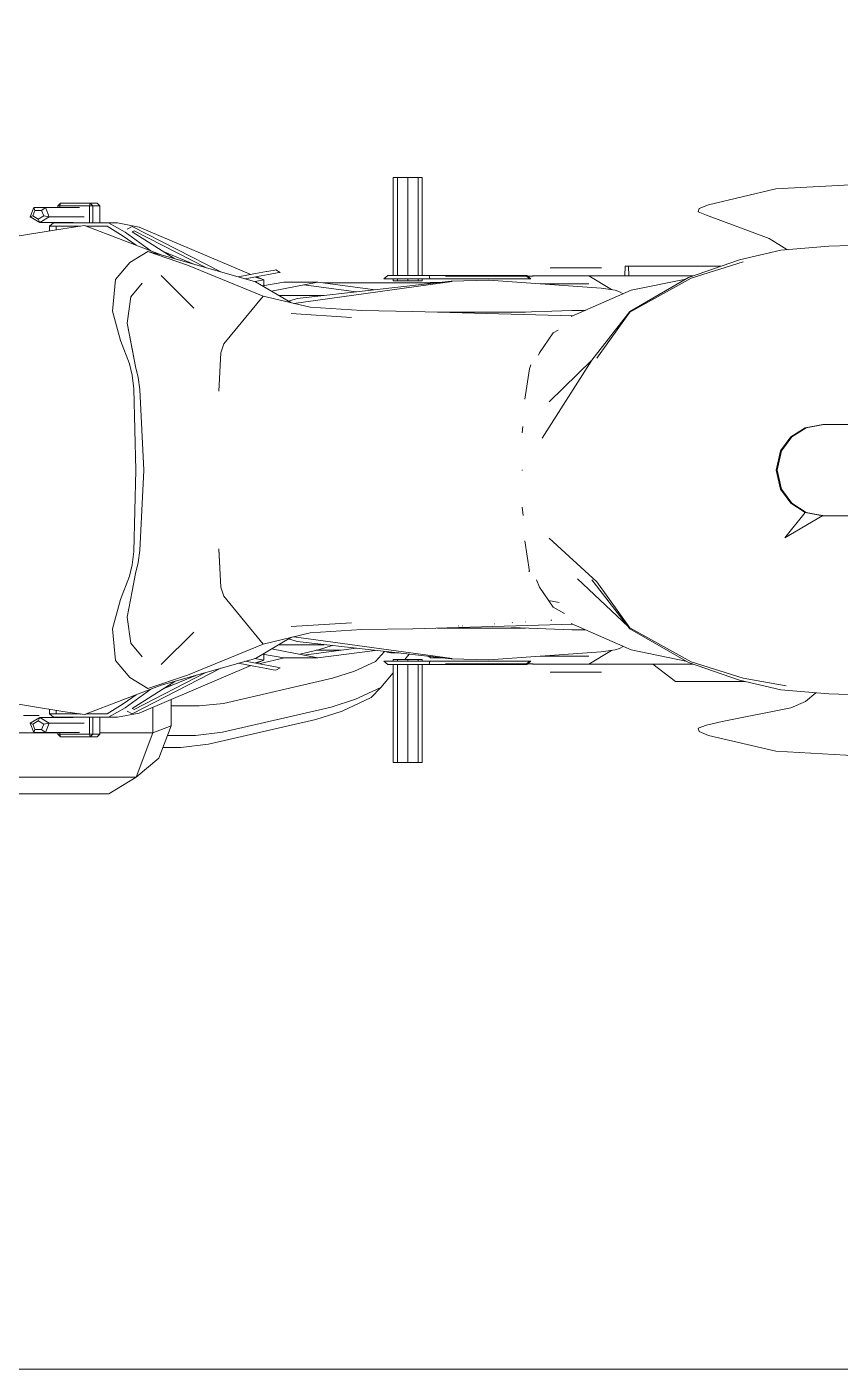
# Model space of a CAD drawing. Units: millimetres at full size, sheet at 1:100. Extents: x -361910 to 68111, y -79207 to 22945.
# Drawn here: x 11522 to 12312, y -49744 to -48440 of the extents above; entities that cross this region are included whole.
import ezdxf

# ---------------------------------------------------------------- set-up
doc = ezdxf.new("R2010")
doc.units = ezdxf.units.MM
doc.header["$LTSCALE"] = 100
doc.layers.add('0-5_外部部品', color=4, linetype='Continuous', lineweight=9)
doc.layers.add('0-D_寸法', color=4, linetype='Continuous', lineweight=9)

msp = doc.modelspace()

# ---------------------------------------------------------------- linework, layer by layer
at = {"layer": '0-5_外部部品'}
for p, q in [((11877.9, -48681.5), (11877.9, -48586.3)), ((11877.9, -48586.3), (11877.9, -48681.5)), ((11905.9, -48586.3), (11905.9, -48681.5)), ((12249.4, -48597.2), (12374.1, -48590.3)), ((12184, -48612.6), (12249.4, -48597.2)), ((11525.5, -48624.5), (11529, -48615.4)), ((11529, -48615.4), (11540.4, -48615.4)), ((11529, -48615.4), (11530, -48618.2)), ((11540.4, -48615.4), (11536.5, -48618.2)), ((11540.4, -48615.4), (11544, -48624.5)), ((11573.3, -48615.4), (11540.4, -48615.4)), ((11552.3, -48613.8), (11554.8, -48611.2)), ((11552.3, -48615.4), (11552.3, -48613.8)), ((11554.1, -48613.8), (11552.3, -48613.8)), ((11582.9, -48613.8), (11583.6, -48611.2)), ((11582.9, -48630.3), (11582.9, -48613.8)), ((11586.1, -48613.8), (11582.9, -48613.8)), ((11586.1, -48613.8), (11583.6, -48611.2)), ((11590.5, -48611.2), (11583.6, -48611.2)), ((11593, -48613.8), (11590.5, -48611.2)), ((11593, -48630.3), (11593, -48613.8)), ((11525.5, -48624.5), (11528, -48623.4)), ((11534.8, -48630), (11525.5, -48624.5)), ((11528, -48623.4), (11530, -48618.2)), ((11533.3, -48626.6), (11528, -48623.4)), ((11530, -48618.2), (11536.5, -48618.2)), ((11536.5, -48618.2), (11538.6, -48623.4)), ((11544, -48624.5), (11538.6, -48623.4)), ((11577.8, -48624.5), (11544, -48624.5)), ((11552.3, -48630.3), (11552.3, -48630)), ((11554.1, -48630), (11554.1, -48630.3)), ((11610.2, -48630.2), (11601.6, -48630.3)), ((11631.3, -48634.3), (11610.2, -48630.2)), ((11544.1, -48638), (11544.1, -48633.4)), ((11550.8, -48637), (11550.8, -48633.5)), ((11578.1, -48632.8), (11557.2, -48635.9)), ((11574.4, -48633.4), (11573.8, -48633.4)), ((11652.5, -48661.2), (11578.1, -48632.8)), ((11579.8, -48633.4), (11579.6, -48633.4)), ((11619.6, -48636.2), (11624.5, -48633.7)), ((11624.5, -48633.7), (11710.6, -48677.9)), ((11739.8, -48680.4), (11631.3, -48634.3)), ((12301, -48652.8), (12254.4, -48656.9)), ((12260.3, -48656.4), (12260.2, -48656.2)), ((11622.3, -48668.7), (11608.3, -48685.3)), ((11639.5, -48658.1), (11622.3, -48668.7)), ((11622.3, -48668.7), (11639.5, -48658.1)), ((11639.5, -48658.1), (11678.1, -48671.3)), ((11652.5, -48661.2), (11639.5, -48658.1)), ((11744.1, -48687.4), (11652.5, -48661.2)), ((11652.5, -48661.2), (11744.1, -48687.4)), ((11686.1, -48670.9), (11654.7, -48658)), ((12214.2, -48666.1), (12164.7, -48683.3)), ((12167.2, -48684.1), (12217.8, -48668)), ((12254.4, -48656.9), (12214.2, -48666.1)), ((11652.7, -48681.5), (11684.2, -48713)), ((11684.2, -48713), (11652.7, -48681.5)), ((11678.1, -48671.3), (11751.6, -48701.3)), ((11744.2, -48679.5), (11727.4, -48682.7)), ((11734.3, -48684.6), (11746.2, -48682.4)), ((11754.9, -48677.6), (11744.2, -48679.5)), ((11746.2, -48682.4), (11756.8, -48680.5)), ((11754.5, -48677.6), (11754.9, -48677.5)), ((11761.5, -48676.4), (11754.9, -48677.6)), ((11756.8, -48680.5), (11765.3, -48678.9)), ((11763.9, -48675.9), (11761.5, -48676.4)), ((11768.3, -48678.3), (11763.9, -48675.9)), ((11765.3, -48678.9), (11768.3, -48678.3)), ((11872.6, -48681.5), (11874.9, -48681.5)), ((11874.9, -48681.5), (11882.3, -48681.5)), ((11882.3, -48681.5), (11891.4, -48681.5)), ((11891.4, -48681.5), (11901.9, -48681.5)), ((11901.9, -48681.5), (11912.7, -48681.5)), ((11912.7, -48681.5), (11984, -48681.5)), ((11913.5, -48684.7), (11912.7, -48681.5)), ((11928.6, -48682.1), (11929.2, -48682.1)), ((11935.2, -48682.1), (11928.6, -48682.1)), ((11929.2, -48682.1), (11934.8, -48682.1)), ((11934.8, -48682.1), (11944.1, -48682.1)), ((11999.6, -48682.1), (11935.2, -48682.1)), ((11998.5, -48681.5), (12004.3, -48681.5)), ((12008.1, -48682.1), (11999.6, -48682.1)), ((12004.3, -48681.5), (12006.4, -48681.5)), ((12005.5, -48682.1), (12013.7, -48682.1)), ((12006.4, -48681.5), (12007.6, -48681.5)), ((12010.4, -48684.7), (12006.4, -48681.5)), ((12011.6, -48684.7), (12007.6, -48681.5)), ((12011.9, -48682.1), (12008.1, -48682.1)), ((12013.3, -48682.1), (12011.9, -48682.1)), ((12033.5, -48673.9), (12030.4, -48673.9)), ((12030.4, -48673.9), (12033.9, -48673.9)), ((12043.1, -48673.9), (12033.5, -48673.9)), ((12054.8, -48673.9), (12042.4, -48673.9)), ((12043.1, -48673.9), (12055.6, -48673.9)), ((12045.5, -48673.9), (12046.7, -48673.9)), ((12046.9, -48673.9), (12045.5, -48673.9)), ((12046.7, -48673.9), (12050.2, -48673.9)), ((12050.5, -48673.9), (12046.9, -48673.9)), ((12050.2, -48673.9), (12055, -48673.9)), ((12055.3, -48673.9), (12050.5, -48673.9)), ((12067.2, -48673.9), (12054.8, -48673.9)), ((12055, -48673.9), (12059.9, -48673.9)), ((12060.2, -48673.9), (12055.3, -48673.9)), ((12055.6, -48673.9), (12068, -48673.9)), ((12059.9, -48673.9), (12063.5, -48673.9)), ((12063.7, -48673.9), (12060.2, -48673.9)), ((12063.5, -48673.9), (12064.9, -48673.9)), ((12064.9, -48673.9), (12063.7, -48673.9)), ((12076.9, -48673.9), (12067.2, -48673.9)), ((12080, -48673.9), (12076.4, -48673.9)), ((12076.9, -48673.9), (12080, -48673.9)), ((12102.7, -48681.8), (12103.1, -48672.3)), ((12106.5, -48672.3), (12196.3, -48672.3)), ((12106.5, -48672.3), (12106.6, -48681.8)), ((11608.3, -48685.3), (11605.4, -48716)), ((11623.2, -48702.1), (11634.2, -48688.9)), ((11727.3, -48682.6), (11727.4, -48682.6)), ((11734.2, -48684.5), (11734, -48684.6)), ((11752.3, -48685.7), (11744.1, -48683)), ((11778.5, -48707.7), (11744.1, -48687.4)), ((11745, -48682.7), (11744.9, -48682.6)), ((11752.2, -48691.2), (11752.3, -48685.7)), ((11759.7, -48696.6), (11804.6, -48687.9)), ((11935.2, -48687.1), (11781.4, -48708.4)), ((11934.1, -48687), (11784.5, -48703.6)), ((11841.8, -48697.2), (11791.2, -48690.5)), ((11804.6, -48687.9), (11860.5, -48695.2)), ((11812.1, -48688.6), (11809.6, -48688.6)), ((11809.6, -48688.6), (11810.7, -48688.6)), ((11878.7, -48688.6), (11812.1, -48688.6)), ((11877.9, -48686.4), (11877.9, -48684.7)), ((11896.6, -48688.6), (11878.7, -48688.6)), ((11912.2, -48688.6), (11896.6, -48688.6)), ((11905.9, -48684.7), (11905.9, -48686.4)), ((11913.4, -48688.6), (11912.2, -48688.6)), ((11970.7, -48685.9), (11934.1, -48687)), ((12079.7, -48693.8), (11970.7, -48685.9)), ((12007.5, -48684.7), (12010.4, -48684.7)), ((12010.4, -48684.7), (12011.6, -48684.7)), ((12093.3, -48695.6), (12079.7, -48693.8)), ((12089.8, -48695.1), (12089.9, -48695.2)), ((12107.6, -48717.1), (12167.2, -48684.1)), ((12164.7, -48683.3), (12107.7, -48716.2)), ((11619.5, -48727.6), (11623.2, -48702.1)), ((11797.3, -48712.2), (11751.6, -48701.3)), ((11810.8, -48700.7), (11766.6, -48700.7)), ((11777, -48706.8), (11777.6, -48706)), ((11784.5, -48703.6), (11777.6, -48706)), ((12097.7, -48697.1), (12093.3, -48695.6)), ((12101.3, -48699), (12097.7, -48697.1)), ((11605.4, -48716), (11613.2, -48744.5)), ((11778.9, -48718.3), (11837.4, -48722)), ((11847.5, -48715.5), (11797.3, -48712.2)), ((11897.1, -48716.2), (11847.5, -48715.5)), ((12052.2, -48720.6), (11897.1, -48716.2)), ((12107.7, -48716.2), (12070.7, -48763.7)), ((12107.6, -48717.1), (12075.7, -48761.7)), ((11624.4, -48752.8), (11619.5, -48727.6)), ((11619.5, -48727.6), (11624.3, -48752.7)), ((12033.2, -48737), (12038, -48734.4)), ((11613.2, -48744.5), (11622, -48767.1)), ((12019.8, -48756.5), (12033.2, -48737)), ((11627.6, -48769.9), (11624.4, -48752.8)), ((11708.5, -48793.7), (11710.6, -48756.4)), ((12018.9, -48758.6), (12019.8, -48756.5)), ((11622, -48767.1), (11624.5, -48778.2)), ((12010.3, -48772), (12005.6, -48801.4)), ((12011.4, -48768), (12010.3, -48772)), ((12022.4, -48839.3), (12070.7, -48763.7)), ((12070.7, -48763.7), (12029.4, -48804.1)), ((11624.5, -48778.2), (11626.2, -48791.3)), ((11626.2, -48791.3), (11628.1, -48870.3)), ((11628.1, -48870.3), (11626.2, -48791.3)), ((11631.8, -48792.2), (11635.8, -48870.3)), ((12003, -48834.2), (12003.8, -48828.1)), ((12263.9, -48838.2), (12254, -48851.7)), ((12264.9, -48838.2), (12254.9, -48851.7)), ((12278, -48829.3), (12263.9, -48838.2)), ((12263.9, -48838.2), (12278, -48829.3)), ((12278.9, -48829.3), (12264.9, -48838.2)), ((12295, -48826), (12278, -48829.3)), ((12278, -48829.3), (12295, -48826)), ((12278.9, -48829.3), (12278, -48829.3)), ((12296, -48826), (12278.9, -48829.3)), ((12345.3, -48826), (12296, -48826)), ((12254, -48851.7), (12249.8, -48870.3)), ((12249.8, -48870.3), (12254, -48851.7)), ((12254.9, -48851.7), (12250.8, -48870.3)), ((11628.1, -48870.3), (11626.2, -48949.4)), ((11626.2, -48949.4), (11628.1, -48870.3)), ((12003, -48870.8), (12003, -48870)), ((12249.8, -48870.3), (12254, -48888.9)), ((12254, -48888.9), (12249.8, -48870.3)), ((12250.8, -48870.3), (12254.9, -48888.9)), ((12254, -48888.9), (12263.9, -48902.4)), ((12254.9, -48888.9), (12264.9, -48902.5)), ((12263.9, -48902.4), (12278, -48911.4)), ((12264.9, -48902.5), (12278.9, -48911.4)), ((12004, -48914.6), (12003, -48906.4)), ((12295, -48914.6), (12258.3, -48936.2)), ((12278, -48911.4), (12295, -48914.7)), ((12295, -48914.6), (12278, -48911.4)), ((12295, -48914.7), (12296, -48914.7)), ((12005.6, -48939.2), (12010.3, -48968.7)), ((12029.4, -48936.5), (12075.7, -48978.9)), ((11708.5, -48946.9), (11710.6, -48984.2)), ((11710.6, -48984.2), (11708.5, -48947)), ((12010.3, -48968.7), (12009.3, -48968.4)), ((11624.3, -48987.9), (11627.6, -48970.8)), ((12056.8, -48976.1), (12106.1, -49022.3)), ((12070.7, -48977), (12107.7, -49024.5)), ((12075.7, -48978.9), (12107.6, -49023.6)), ((11619.5, -49013.1), (11624.3, -48987.9)), ((11710.6, -48984.2), (11713.5, -48992.8)), ((11713.5, -48992.8), (11751.6, -49039.3)), ((12038.9, -48999.1), (12028.7, -48997.1)), ((11619.5, -49013.1), (11623.2, -49038.6)), ((11837.4, -49018.6), (11778.9, -49022.3)), ((11976.4, -49019.6), (11975.9, -49019.6)), ((11993.7, -49018.5), (11993.3, -49018.6)), ((12005.9, -49017.8), (12006.4, -49017.7)), ((12031.8, -49016.1), (12031.1, -49016.2)), ((12050.6, -49019.3), (12108.8, -49044.9)), ((11605.4, -49024.7), (11608.3, -49055.4)), ((11684.2, -49027.7), (11652.7, -49059.1)), ((11652.7, -49059.1), (11684.2, -49027.7)), ((11751.6, -49039.3), (11797.3, -49028.4)), ((11779.5, -49032.7), (11779.9, -49032.7)), ((11781.4, -49032.2), (11935.2, -49053.5)), ((11797.3, -49028.4), (11847.5, -49025.1)), ((11941.3, -49021.7), (11941, -49021.7)), ((11944.9, -49021.5), (11945.1, -49021.5)), ((12167.2, -49056.5), (12107.6, -49023.6)), ((12107.7, -49024.5), (12164.7, -49057.4)), ((11751.6, -49039.3), (11678.1, -49069.4)), ((11804.6, -49052.7), (11759.7, -49044)), ((11810.8, -49040), (11766.6, -49040)), ((11784.5, -49037), (11934.1, -49053.6)), ((11805.5, -49045), (11787.1, -49049.3)), ((11791.2, -49050.1), (11841.8, -49043.4)), ((11860.5, -49045.5), (11804.6, -49052.7)), ((11818.6, -49040.8), (11805.5, -49045)), ((11814.6, -49045.3), (11809.7, -49045.3)), ((11827.5, -49045.3), (11814.6, -49045.3)), ((11860.8, -49056.2), (11869.4, -49046.5)), ((11876.5, -49047.3), (11871.8, -49047.3)), ((12079.7, -49046.9), (12093.3, -49045)), ((12089.9, -49045.5), (12089.8, -49045.5)), ((12093.3, -49045), (12097.7, -49043.5)), ((12097.7, -49043.5), (12101.3, -49041.6)), ((12108.8, -49044.9), (12161.9, -49055.8)), ((11608.3, -49055.4), (11622.3, -49071.9)), ((11631.4, -49106.4), (11739.8, -49060.3)), ((11727.4, -49058), (11727.3, -49058)), ((11727.4, -49058), (11744.2, -49061.1)), ((11734, -49056), (11734.2, -49056.1)), ((11746.2, -49058.2), (11734.3, -49056)), ((11739.8, -49060.4), (11736.7, -49059.8)), ((11752.3, -49055), (11743.7, -49053.3)), ((11744.1, -49057.6), (11752.3, -49055)), ((11744.9, -49058), (11745, -49057.9)), ((11745.1, -49058), (11752.3, -49055)), ((11756.8, -49060.2), (11746.2, -49058.2)), ((11772.4, -49052.7), (11747.4, -49058.5)), ((11752.3, -49055), (11752.2, -49049.4)), ((11765.3, -49061.7), (11756.8, -49060.2)), ((11840.4, -49065.7), (11860.8, -49056.2)), ((11868.7, -49055.9), (11872.6, -49059.1)), ((11871.4, -49055.9), (11868.7, -49055.9)), ((11880.3, -49055.9), (11871.4, -49055.9)), ((11877.9, -49055.9), (11877.9, -49054.3)), ((11877.9, -49154.3), (11877.9, -49059.1)), ((11891.6, -49055.9), (11880.3, -49055.9)), ((11880.5, -49048), (11883.3, -49048)), ((11882.2, -49055.9), (11882.2, -49054.3)), ((11892.2, -49054.3), (11882.2, -49054.3)), ((11893.5, -49049.1), (11889.2, -49054.3)), ((11903.7, -49055.9), (11891.6, -49055.9)), ((11892.2, -49055.9), (11892.2, -49054.3)), ((11902, -49054.3), (11892.2, -49054.3)), ((11902, -49055.9), (11902, -49054.3)), ((11905.9, -49054.3), (11902, -49054.3)), ((11913.5, -49055.9), (11903.7, -49055.9)), ((11905.9, -49054.3), (11905.9, -49055.9)), ((11905.9, -49055.9), (11905.9, -49054.3)), ((11905.9, -49059.1), (11905.9, -49154.3)), ((11912.7, -49059.1), (11913.5, -49055.9)), ((11982.3, -49055.9), (11913.5, -49055.9)), ((11934.8, -49058.5), (11929.2, -49058.5)), ((11944.1, -49058.5), (11934.8, -49058.5)), ((11935.2, -49058.5), (11999.6, -49058.5)), ((11953.6, -49058.5), (11944.1, -49058.5)), ((11998.4, -49058.5), (11953.6, -49058.5)), ((11990.2, -49055.9), (11982.3, -49055.9)), ((11999.8, -49055.9), (11990.2, -49055.9)), ((12005.5, -49058.5), (11998.4, -49058.5)), ((12007.5, -49055.9), (11999.8, -49055.9)), ((12013.7, -49058.5), (12005.5, -49058.5)), ((12006.4, -49059.1), (12010.4, -49055.9)), ((12007.6, -49059.1), (12006.4, -49059.1)), ((12010.4, -49055.9), (12007.5, -49055.9)), ((12007.6, -49059.1), (12011.6, -49055.9)), ((12011.6, -49055.9), (12010.4, -49055.9)), ((12013.8, -49058.9), (12013.3, -49058.9)), ((12018, -49058.9), (12013.8, -49058.9)), ((12031.4, -49058.9), (12018, -49058.9)), ((12021.3, -49051.1), (12020.5, -49051.1)), ((12044.8, -49051.1), (12021.3, -49051.1)), ((12067.7, -49058.9), (12031.4, -49058.9)), ((12052.7, -49051.1), (12044.8, -49051.1)), ((12067.7, -49051.1), (12052.7, -49051.1)), ((12164.7, -49057.4), (12214.2, -49074.5)), ((12217.8, -49072.6), (12167.2, -49056.5)), ((11622.3, -49071.9), (11639.5, -49082.6)), ((11639.5, -49082.6), (11622.3, -49071.9)), ((11710.7, -49062.8), (11624.5, -49107)), ((11695.2, -49067.2), (11626.5, -49102.8)), ((11639.5, -49082.6), (11678.1, -49069.4)), ((11678.1, -49069.4), (11639.5, -49082.6)), ((11654.7, -49082.7), (11686.2, -49069.8)), ((11684.9, -49070.3), (11684.2, -49070.3)), ((11713, -49097.1), (11818.8, -49072.6)), ((11744.2, -49061.1), (11754.9, -49063.1)), ((11754.9, -49063.2), (11754.5, -49063.1)), ((11754.9, -49063.1), (11761.5, -49064.3)), ((11761.5, -49064.3), (11763.9, -49064.8)), ((11763.9, -49064.8), (11768.3, -49062.4)), ((11768.3, -49062.4), (11765.3, -49061.7)), ((11818.8, -49072.6), (11840.4, -49065.7)), ((11877.9, -49067.4), (11865.8, -49081.5)), ((12030.4, -49066.7), (12033.5, -49066.7)), ((12033.9, -49066.7), (12030.4, -49066.7)), ((12033.5, -49066.7), (12042.4, -49066.7)), ((12043.1, -49066.7), (12033.9, -49066.7)), ((12042.4, -49066.7), (12054.8, -49066.7)), ((12055.6, -49066.7), (12043.1, -49066.7)), ((12046.7, -49066.7), (12045.5, -49066.7)), ((12045.5, -49066.7), (12046.9, -49066.7)), ((12050.2, -49066.7), (12046.7, -49066.7)), ((12046.9, -49066.7), (12050.5, -49066.7)), ((12055, -49066.7), (12050.2, -49066.7)), ((12050.5, -49066.7), (12055.3, -49066.7)), ((12054.8, -49066.7), (12067.2, -49066.7)), ((12059.9, -49066.7), (12055, -49066.7)), ((12055.3, -49066.7), (12060.2, -49066.7)), ((12067.9, -49066.7), (12055.6, -49066.7)), ((12063.5, -49066.7), (12059.9, -49066.7)), ((12060.2, -49066.7), (12063.7, -49066.7)), ((12064.9, -49066.7), (12063.5, -49066.7)), ((12063.7, -49066.7), (12064.9, -49066.7)), ((12067.2, -49066.7), (12076.4, -49066.7)), ((12076.9, -49066.7), (12067.9, -49066.7)), ((12076.4, -49066.7), (12080, -49066.7)), ((12080, -49066.7), (12076.9, -49066.7)), ((12259.6, -49080), (12217.8, -49072.6)), ((11377.1, -49075.8), (11557.2, -49104.7)), ((11642.7, -49083.1), (11617.6, -49101.4)), ((11624.6, -49101.8), (11665.9, -49075.6)), ((11661.8, -49079.8), (11660.3, -49079.1)), ((11661.6, -49078.3), (11662.1, -49079.7)), ((12254.4, -49083.7), (12214.2, -49074.5)), ((12301, -49087.8), (12254.4, -49083.7)), ((11615.8, -49097.5), (11600.2, -49107.2)), ((11628.3, -49088.6), (11615.8, -49097.5)), ((11662.2, -49093.3), (11662.2, -49118.7)), ((11662.2, -49099.3), (11689.6, -49099.3)), ((11689.6, -49099.3), (11713, -49097.1)), ((11841.2, -49093), (11817.7, -49100.6)), ((11856.6, -49091.1), (11828.3, -49104.4)), ((12301, -49087.8), (12342.9, -49088.9)), ((11531.8, -49108.8), (11518.9, -49108.8)), ((11534.1, -49108.8), (11531.8, -49108.8)), ((11544.1, -49107.2), (11544.1, -49102.6)), ((11544.1, -49107.2), (11548.1, -49110.4)), ((11550.8, -49107.2), (11544.1, -49107.2)), ((11553.3, -49110.4), (11548.1, -49110.4)), ((11550.8, -49107.2), (11550.8, -49103.7)), ((11573.8, -49107.2), (11550.8, -49107.2)), ((11552.3, -49110.6), (11552.3, -49110.4)), ((11601.6, -49110.3), (11553.3, -49110.4)), ((11554.1, -49110.4), (11554.1, -49110.6)), ((11557.2, -49104.7), (11578.1, -49107.8)), ((11578.1, -49107.8), (11557.2, -49104.7)), ((11573.8, -49107.3), (11574.4, -49107.3)), ((11579.6, -49107.3), (11579.8, -49107.3)), ((11600.2, -49107.2), (11579.8, -49107.2)), ((11617.6, -49101.4), (11601.6, -49110.3)), ((11601.6, -49110.3), (11610.2, -49110.4)), ((11610.2, -49110.4), (11631.4, -49106.4)), ((11624.5, -49107), (11619.6, -49104.5)), ((11626.5, -49102.8), (11624.6, -49101.8)), ((11644.5, -49100.8), (11644.5, -49125.7)), ((11802.8, -49112.5), (11698.5, -49136.6)), ((11817.7, -49100.6), (11712.2, -49125)), ((11828.3, -49104.4), (11802.8, -49112.5)), ((11528, -49117.2), (11533.3, -49114)), ((11552.3, -49126.8), (11552.3, -49125.2)), ((11662.2, -49118.7), (11644.5, -49125.7)), ((11662.2, -49118.7), (11650.2, -49150)), ((11712.2, -49125), (11685.9, -49128)), ((11552.3, -49125.7), (11156.5, -49125.7)), ((11554.8, -49129.4), (11552.3, -49126.8)), ((11582.9, -49126.8), (11586.1, -49126.9)), ((11583.6, -49129.4), (11586.1, -49126.9)), ((11644.5, -49125.7), (11593, -49125.7)), ((11644.5, -49125.7), (11628.2, -49168.5)), ((11685.9, -49128), (11658.6, -49128)), ((11698.5, -49136.6), (11671.6, -49139.9)), ((11650.2, -49150), (11628.2, -49168.5)), ((11671.6, -49139.9), (11654.1, -49139.9)), ((12374.1, -49150.4), (12249.4, -49143.4)), ((11628.2, -49168.5), (11140.2, -49168.5)), ((11628.2, -49168.5), (11601.7, -49184.9)), ((11601.7, -49184.9), (11113.7, -49184.9))]:
    msp.add_line(p, q, dxfattribs=at)
for points in [[(11882.2, -48681.5), (11882.2, -48586.3), (11877.9, -48586.3)], [(11892.2, -48681.5), (11892.2, -48586.3), (11882.2, -48586.3)], [(11902, -48681.5), (11902, -48586.3), (11892.2, -48586.3)], [(11905.9, -48681.5), (11905.9, -48586.3), (11902, -48586.3)], [(11583.6, -48611.2), (11554.8, -48611.2), (11554.1, -48613.8)], [(11582.9, -48613.8), (11554.1, -48613.8), (11554.1, -48615.4)], [(11593, -48613.8), (11586.1, -48613.8), (11586.1, -48630.3)], [(12182.1, -48622.6), (12174, -48619.5), (12175, -48616.3), (12184, -48612.6)], [(11538.6, -48623.4), (11533.3, -48626.6), (11534.8, -48630)], [(11544, -48624.5), (11534.8, -48630), (11567.1, -48630)], [(12260.2, -48656.2), (12243, -48645.4), (12182.1, -48622.6)], [(11377.1, -48664.8), (11557.2, -48635.9), (11578.1, -48632.8)], [(11548.1, -48630.3), (11544.1, -48633.4), (11550.8, -48633.5), (11573.8, -48633.5)], [(11548.1, -48630.3), (11553.3, -48630.3), (11601.6, -48630.3)], [(11579.8, -48633.5), (11600.2, -48633.5), (11615.8, -48643.2), (11628.3, -48652)], [(11601.6, -48630.3), (11617.6, -48639.3), (11642.7, -48657.5)], [(11665.9, -48665.1), (11624.6, -48638.8), (11626.5, -48637.9), (11695.2, -48673.4)], [(12346.2, -48660.7), (12342.9, -48651.7), (12301, -48652.8)], [(11713.5, -48747.8), (11751.6, -48701.3), (11678.1, -48671.2), (11639.5, -48658.1)], [(11872.6, -48681.5), (11868.7, -48684.7), (11871.3, -48684.7), (11880.3, -48684.7), (11891.6, -48684.7), (11903.7, -48684.7)], [(11944.1, -48682.1), (11953.6, -48682.1), (11998.4, -48682.1), (12005.5, -48682.1)], [(11984, -48681.5), (11991.3, -48681.5), (11998.5, -48681.5)], [(12013.3, -48681.8), (12013.8, -48681.8), (12018, -48681.8), (12031.4, -48681.8), (12067.7, -48681.8)], [(12169, -48681.8), (12067.7, -48681.8), (12089.7, -48695.1)], [(12106.5, -48672.3), (12103.1, -48672.3), (12106.5, -48672.3)], [(11743.8, -48687.3), (11752.3, -48685.7), (11745.1, -48682.6)], [(11804.6, -48687.9), (11771.7, -48687.9), (11750.9, -48691.5)], [(11810.7, -48688.6), (11893.8, -48688.6), (11900, -48688.6), (11913.4, -48688.6)], [(11877.9, -48684.7), (11877.9, -48686.4), (11882.2, -48686.4), (11882.2, -48684.7)], [(11882.2, -48686.4), (11892.2, -48686.4), (11892.2, -48684.7)], [(11892.2, -48686.4), (11902, -48686.4), (11902, -48684.7)], [(11902, -48686.4), (11905.9, -48686.4), (11905.9, -48684.7)], [(11903.7, -48684.7), (11913.5, -48684.7), (11982.3, -48684.7), (11990.2, -48684.7), (11999.8, -48684.7), (12007.5, -48684.7)], [(11924.7, -48688), (11914.2, -48688), (11912.3, -48689.4)], [(12020.5, -48689.5), (12021.3, -48689.5), (12033, -48689.5), (12044.8, -48689.5), (12052.7, -48689.5), (12067.7, -48689.5)], [(12162, -48684.8), (12108.8, -48695.7), (12050.6, -48721.3)], [(12006.3, -48716.9), (11973.3, -48716.9), (11921.1, -48716.9)], [(12064.5, -48715.2), (12051.3, -48715.2), (11992.9, -48717.4)], [(11624.5, -48778.2), (11622, -48767.1), (11613.2, -48744.5)], [(11624.3, -48752.7), (11627.6, -48769.9), (11630.3, -48780.4), (11631.8, -48792.2)], [(11713.5, -48747.8), (11710.6, -48756.4), (11708.5, -48793.7)], [(12296, -48826), (12295, -48826), (12278.9, -48829.3)], [(11635.8, -48870.3), (11631.8, -48948.4), (11630.3, -48960.2), (11627.6, -48970.8)], [(12258.3, -48936.2), (12278, -48911.4), (12263.9, -48902.5), (12254, -48888.9)], [(12278.9, -48911.4), (12296, -48914.7), (12345.3, -48914.7)], [(11626.2, -48949.4), (11624.5, -48962.4), (11622, -48973.5)], [(11622, -48973.5), (11613.2, -48996.1), (11605.4, -49024.7)], [(12044.1, -49009.7), (12033.2, -49003.6), (12019.8, -48984.1), (12017, -48977.1)], [(11678.1, -49069.4), (11751.6, -49039.3), (11713.5, -48992.8)], [(11634.2, -49051.7), (11623.2, -49038.6), (11619.5, -49013.1)], [(11847.5, -49025.1), (11897.1, -49024.5), (12052.2, -49020)], [(11578.1, -49107.8), (11652.5, -49079.4), (11744.1, -49053.2), (11778.5, -49032.9)], [(11777, -49033.8), (11777.6, -49034.6), (11784.5, -49037)], [(12006.5, -49023.8), (11938.9, -49023.8), (11921, -49023.8)], [(11992.9, -49023.3), (12051.3, -49025.4), (12064.5, -49025.4)], [(11809.7, -49045.3), (11805, -49045.3), (11803.2, -49045.3)], [(11803.2, -49045.3), (11806.8, -49045.3), (11809.1, -49045.3), (11815.4, -49045.3), (11827.5, -49045.3)], [(11871.8, -49047.3), (11875.7, -49048), (11880.5, -49048)], [(11934.1, -49053.6), (11970.7, -49054.7), (12079.7, -49046.9)], [(12089.7, -49045.6), (12067.7, -49058.9), (12169, -49058.9)], [(11750.9, -49049.2), (11771.7, -49052.7), (11804.6, -49052.7)], [(12006.4, -49059.1), (12004.3, -49059.1), (11998.5, -49059.1), (11991.3, -49059.1), (11984, -49059.1), (11912.7, -49059.1), (11901.9, -49059.1), (11891.4, -49059.1), (11882.3, -49059.1), (11874.9, -49059.1), (11872.6, -49059.1)], [(11882.2, -49054.3), (11877.9, -49054.3), (11877.9, -49055.9)], [(11877.9, -49059.1), (11877.9, -49154.3), (11882.2, -49154.3), (11882.2, -49059.1)], [(11882.2, -49154.3), (11892.2, -49154.3), (11892.2, -49059.1)], [(11892.2, -49154.3), (11902, -49154.3), (11902, -49059.1)], [(11902, -49154.3), (11905.9, -49154.3), (11905.9, -49059.1)], [(11912.3, -49051.2), (11914.2, -49052.6), (11924.7, -49052.6)], [(11929.2, -49058.5), (11928.6, -49058.5), (11935.2, -49058.5)], [(11999.6, -49058.5), (12011.9, -49058.5), (12013.3, -49058.5)], [(12130, -49058.9), (12152.1, -49075.8), (12154.6, -49075.8), (12161.4, -49075.8), (12172.2, -49075.8), (12186, -49075.8), (12202.1, -49075.8), (12219.3, -49075.8)], [(11856.6, -49091.1), (11865.8, -49081.5), (11841.2, -49093)], [(12249.4, -49143.4), (12184, -49128), (12175, -49124.3), (12174, -49121.1), (12182.1, -49118), (12197.4, -49114.4), (12264.1, -49101.2), (12278.3, -49095.2), (12288.4, -49086.7)], [(11540.4, -49125.2), (11529, -49125.2), (11525.5, -49116.2), (11534.8, -49110.6), (11533.3, -49114), (11538.6, -49117.2), (11544, -49116.2)], [(11567.1, -49110.6), (11534.8, -49110.6), (11544, -49116.2), (11577.8, -49116.2)], [(11554.1, -49125.2), (11554.1, -49126.9), (11582.9, -49126.8), (11582.9, -49110.3)], [(11586.1, -49110.3), (11586.1, -49126.9), (11593, -49126.9), (11593, -49110.3)], [(11530, -49122.4), (11528, -49117.2), (11525.5, -49116.2)], [(11536.5, -49122.4), (11530, -49122.4), (11529, -49125.2)], [(11538.6, -49117.2), (11536.5, -49122.4), (11540.4, -49125.2)], [(11544, -49116.2), (11540.4, -49125.2), (11573.3, -49125.2)], [(11552.3, -49126.8), (11554.1, -49126.9), (11554.8, -49129.4), (11583.6, -49129.4), (11582.9, -49126.8)], [(11583.6, -49129.4), (11590.5, -49129.4), (11593, -49126.9)]]:
    msp.add_lwpolyline(points, dxfattribs=at)
at = {"layer": '0-D_寸法', "color": 7, "lineweight": 18}
msp.add_lwpolyline([(7453.4, -37863.6), (22160.1, -37863.6), (22160.1, -49743.6), (7453.4, -49743.6)], close=True, dxfattribs=at)

doc.saveas('drawing.dxf')
